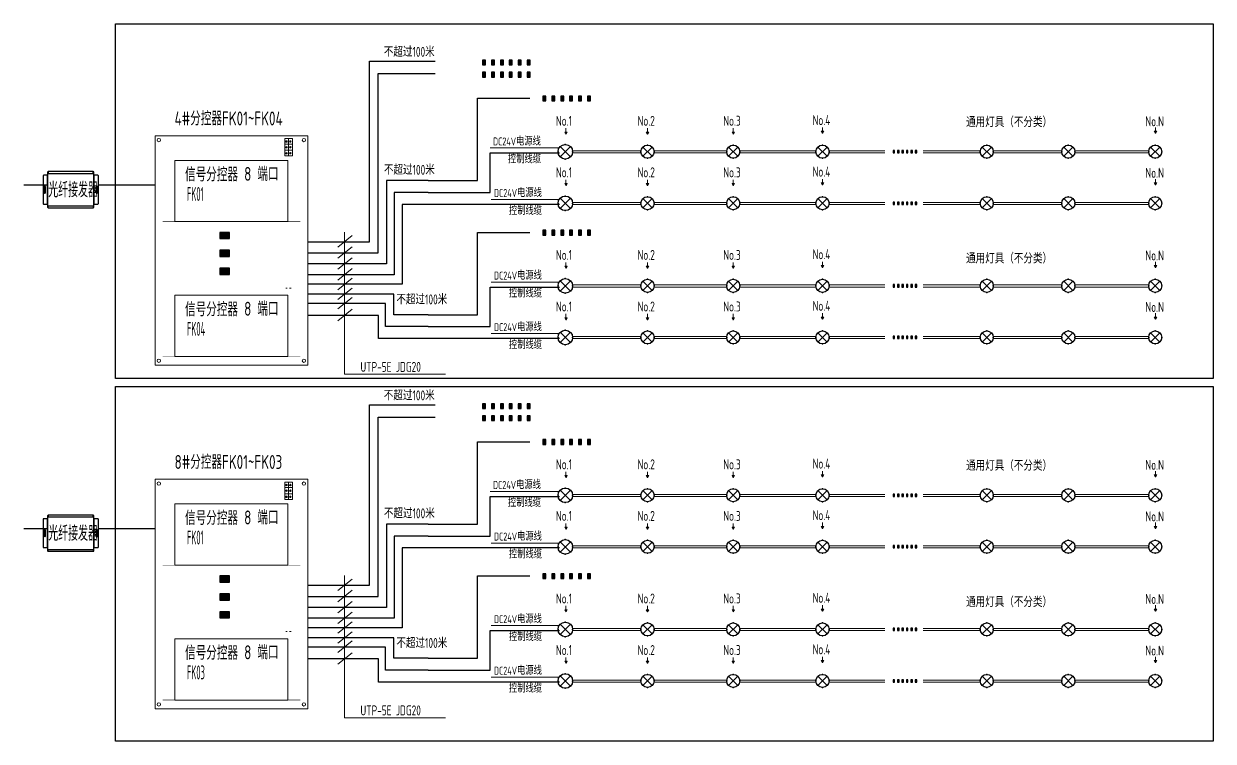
# Model space of a CAD drawing. Header units: millimetres. Extents: x -158656 to -149924, y -51573 to -51018.
# Drawn here: x -156983.4 to -156727.9, y -51572.9 to -51418.8 of the extents above; entities that cross this region are included whole.
import ezdxf
from ezdxf.enums import TextEntityAlignment as Align

# ---------------------------------------------------------------- set-up
doc = ezdxf.new("R2010")
doc.units = ezdxf.units.MM
doc.header["$MEASUREMENT"] = 0
doc.layers.get('0').update_dxf_attribs({"lineweight": 15})
for name, color, linetype in [('220V power cable', 7, 'Continuous'), ('EQUIP-照明', 3, 'Continuous'), ('EQUIP-箱柜', 3, 'Continuous'), ('FG-灯具', 3, 'Continuous'), ('GP-控制线', 4, 'Continuous'), ('kindalt-文字', 7, 'Continuous'), ('控制器', 7, 'Continuous'), ('灯具', 7, 'Continuous')]:
    doc.layers.add(name, color=color, linetype=linetype)
doc.layers.add('Cat 5e', color=2, linetype='Continuous', lineweight=30)
doc.styles.add('_TEL_DIM', font='SIMPLEX', dxfattribs={"width": 0.8, "height": 3.5, "bigfont": 'HZTXT'})
doc.styles.add('XD2008', font='xd-hzs.shx', dxfattribs={"width": 0.7, "bigfont": 'xd-hztxt.shx'})

# ---------------------------------------------------------------- blocks, each defined once
blk = doc.blocks.new('A$C30542E28')
at = {"layer": '220V power cable'}
for points in [[(0, 8.77), (0, 9.37), (0.94, 9.37), (0.94, 8.77)], [(0, 7.01), (0, 7.62), (0.94, 7.62), (0.94, 7.01)], [(0, 5.25), (0, 5.86), (0.94, 5.86), (0.94, 5.25)], [(0, 3.52), (0, 4.12), (0.94, 4.12), (0.94, 3.52)], [(0, 1.76), (0, 2.36), (0.94, 2.36), (0.94, 1.76)], [(0, 0), (0, 0.6), (0.94, 0.6), (0.94, 0)]]:
    blk.add_hatch(color=256, dxfattribs=at).paths.add_polyline_path(points)
for points in [[(0, 8.77), (0.94, 8.77), (0.94, 9.37), (0, 9.37)], [(0, 7.01), (0.94, 7.01), (0.94, 7.62), (0, 7.62)], [(0, 5.25), (0.94, 5.25), (0.94, 5.86), (0, 5.86)], [(0, 3.52), (0.94, 3.52), (0.94, 4.12), (0, 4.12)], [(0, 1.76), (0.94, 1.76), (0.94, 2.36), (0, 2.36)], [(0, 0), (0.94, 0), (0.94, 0.6), (0, 0.6)]]:
    blk.add_lwpolyline(points, close=True, dxfattribs=at)
blk = doc.blocks.new('$equip$00002539')
for p, q in [((-0.354, 0.354), (0.354, -0.354)), ((0.354, 0.354), (-0.354, -0.354))]:
    blk.add_line(p, q)
at = {"const_width": 0.04}
blk.add_lwpolyline([(-0.5, 0, 1), (0.5, 0, 1), (-0.5, 0, 0.911406)], format="xyb", dxfattribs=at)
blk.add_circle((0, 0), 0.5)
for p in [(-0.5, 0), (0, 0.5), (0.5, 0), (0, -0.5)]:
    blk.add_point(p)
at = {"color": 7, "style": '_TEL_DIM', "flags": 1}
blk.add_attdef('A', text='', height=0.00002, dxfattribs=at).set_placement((0, 0), align=Align.MIDDLE_CENTER)
blk = doc.blocks.new('4')
at = {"layer": '灯具', "color": 4}
for p, q in [((794526.1, 299559), (794526.1, 299533.5)), ((794713.3, 299563.5), (794530.6, 299563.5)), ((794602, 299547.5), (794641.9, 299547.5)), ((794642.4, 299556), (794602.2, 299556)), ((794717.8, 299533.5), (794717.8, 299559)), ((794502.2, 299529), (794502.2, 299229.5)), ((794737.3, 299533.5), (794506.6, 299533.5)), ((794514.1, 299529), (794514.1, 299533.5)), ((794526.1, 299533.5), (794717.8, 299533.5)), ((794585, 299533.5), (794560.5, 299533.5)), ((794689, 299533.5), (794660.8, 299533.5)), ((794685.3, 299533.5), (794664.7, 299533.5)), ((794729.8, 299529), (794729.8, 299533.5)), ((794741.8, 299229.5), (794741.8, 299529)), ((794514.1, 299229.5), (794514.1, 299225)), ((794729.8, 299229.5), (794729.8, 299225)), ((794506.6, 299225), (794737.3, 299225)), ((794717.8, 299225), (794526.1, 299225)), ((794526.1, 299225), (794526.1, 299199.5)), ((794530.6, 299195), (794713.3, 299195)), ((794717.8, 299199.5), (794717.8, 299225))]:
    blk.add_line(p, q, dxfattribs=at)
for points in [[(794502.2, 299229.5), (794514.1, 299229.5), (794514.1, 299529), (794502.2, 299529)], [(794741.8, 299229.5), (794729.8, 299229.5), (794729.8, 299529), (794741.8, 299529)], [(794602, 299202.5), (794642, 299202.5)], [(794641.8, 299211), (794602.2, 299211)], [(794645.9, 299206.7), (794645.9, 299206.8)]]:
    blk.add_lwpolyline(points, dxfattribs=at)
for centre, radius, start, end in [((794530.6, 299559), 4.49, 90, 180), ((794602.3, 299551.7), 4.23, 89.04914, 265.77334), ((794641.7, 299551.8), 4.26, 272.99693, 80.28141), ((794713.3, 299559), 4.49, 0, 90), ((794506.6, 299529), 4.49, 90, 180), ((794737.3, 299529), 4.49, 0, 90), ((794506.6, 299229.5), 4.49, 180, 270), ((794737.3, 299229.5), 4.49, 270, 0), ((794530.6, 299199.5), 4.49, 180, 270), ((794602.3, 299206.8), 4.23, 89.04914, 265.77334), ((794641.7, 299206.8), 4.23, 274.13715, 91.04036), ((794713.3, 299199.5), 4.49, 270, 0)]:
    blk.add_arc(centre, radius, start, end, dxfattribs=at)
at = {"layer": '控制器', "color": 7, "style": 'XD2008', "width": 0.6}
blk.add_text('光纤接发器', height=100, rotation=90, dxfattribs=at).set_placement((794672.4, 299230))

msp = doc.modelspace()

# ---------------------------------------------------------------- hatches: boundary and pattern name
for points in [[(-156866.65, -51442.07), (-156866.93, -51442.56), (-156867.22, -51442.07)], [(-156849.11, -51442.07), (-156849.39, -51442.56), (-156849.68, -51442.07)], [(-156830.7, -51442.07), (-156830.98, -51442.56), (-156831.26, -51442.07)], [(-156811.51, -51441.92), (-156811.79, -51442.41), (-156812.08, -51441.92)], [(-156740, -51441.92), (-156740.28, -51442.41), (-156740.56, -51441.92)], [(-156866.65, -51453.14), (-156866.93, -51453.63), (-156867.22, -51453.14)], [(-156849.11, -51453.14), (-156849.39, -51453.63), (-156849.68, -51453.14)], [(-156830.7, -51453.14), (-156830.98, -51453.63), (-156831.26, -51453.14)], [(-156811.51, -51452.99), (-156811.79, -51453.48), (-156812.08, -51452.99)], [(-156740, -51452.99), (-156740.28, -51453.48), (-156740.56, -51452.99)], [(-156866.65, -51470.87), (-156866.93, -51471.36), (-156867.22, -51470.87)], [(-156849.11, -51470.87), (-156849.39, -51471.36), (-156849.68, -51470.87)], [(-156830.7, -51470.87), (-156830.98, -51471.36), (-156831.26, -51470.87)], [(-156811.51, -51470.72), (-156811.79, -51471.21), (-156812.08, -51470.72)], [(-156740, -51470.72), (-156740.28, -51471.21), (-156740.56, -51470.72)], [(-156866.65, -51481.94), (-156866.93, -51482.43), (-156867.22, -51481.94)], [(-156849.11, -51481.94), (-156849.39, -51482.43), (-156849.68, -51481.94)], [(-156830.7, -51481.94), (-156830.98, -51482.43), (-156831.26, -51481.94)], [(-156811.51, -51481.79), (-156811.79, -51482.28), (-156812.08, -51481.79)], [(-156740, -51481.79), (-156740.28, -51482.28), (-156740.56, -51481.79)], [(-156866.65, -51515.83), (-156866.93, -51516.32), (-156867.22, -51515.83)], [(-156849.11, -51515.83), (-156849.39, -51516.32), (-156849.68, -51515.83)], [(-156830.7, -51515.83), (-156830.98, -51516.32), (-156831.26, -51515.83)], [(-156811.51, -51515.68), (-156811.79, -51516.17), (-156812.08, -51515.68)], [(-156740, -51515.68), (-156740.28, -51516.17), (-156740.56, -51515.68)], [(-156866.65, -51526.9), (-156866.93, -51527.39), (-156867.22, -51526.9)], [(-156849.11, -51526.9), (-156849.39, -51527.39), (-156849.68, -51526.9)], [(-156830.7, -51526.9), (-156830.98, -51527.39), (-156831.26, -51526.9)], [(-156811.51, -51526.75), (-156811.79, -51527.24), (-156812.08, -51526.75)], [(-156740, -51526.75), (-156740.28, -51527.24), (-156740.56, -51526.75)], [(-156866.65, -51544.63), (-156866.93, -51545.12), (-156867.22, -51544.64)], [(-156849.11, -51544.63), (-156849.39, -51545.12), (-156849.68, -51544.64)], [(-156830.7, -51544.63), (-156830.98, -51545.12), (-156831.26, -51544.64)], [(-156811.51, -51544.48), (-156811.79, -51544.97), (-156812.08, -51544.49)], [(-156740, -51544.48), (-156740.28, -51544.97), (-156740.56, -51544.49)], [(-156811.51, -51555.55), (-156811.79, -51556.04), (-156812.08, -51555.55)], [(-156740, -51555.55), (-156740.28, -51556.04), (-156740.56, -51555.55)], [(-156866.65, -51555.7), (-156866.93, -51556.19), (-156867.22, -51555.7)], [(-156849.11, -51555.7), (-156849.39, -51556.19), (-156849.68, -51555.7)], [(-156830.7, -51555.7), (-156830.98, -51556.19), (-156831.26, -51555.7)]]:
    msp.add_hatch(color=256).paths.add_polyline_path(points)
at = {"layer": '220V power cable'}
for points in [[(-156796.67, -51446.03), (-156796.34, -51446.03), (-156796.34, -51446.55), (-156796.67, -51446.55)], [(-156795.71, -51446.03), (-156795.38, -51446.03), (-156795.38, -51446.55), (-156795.71, -51446.55)], [(-156794.75, -51446.03), (-156794.42, -51446.03), (-156794.42, -51446.55), (-156794.75, -51446.55)], [(-156793.8, -51446.03), (-156793.47, -51446.03), (-156793.47, -51446.55), (-156793.8, -51446.55)], [(-156792.84, -51446.03), (-156792.51, -51446.03), (-156792.51, -51446.55), (-156792.84, -51446.55)], [(-156791.88, -51446.03), (-156791.55, -51446.03), (-156791.55, -51446.55), (-156791.88, -51446.55)], [(-156796.67, -51457.1), (-156796.34, -51457.1), (-156796.34, -51457.61), (-156796.67, -51457.61)], [(-156795.71, -51457.1), (-156795.38, -51457.1), (-156795.38, -51457.61), (-156795.71, -51457.61)], [(-156794.75, -51457.1), (-156794.42, -51457.1), (-156794.42, -51457.61), (-156794.75, -51457.61)], [(-156793.8, -51457.1), (-156793.47, -51457.1), (-156793.47, -51457.61), (-156793.8, -51457.61)], [(-156792.84, -51457.1), (-156792.51, -51457.1), (-156792.51, -51457.61), (-156792.84, -51457.61)], [(-156791.88, -51457.1), (-156791.55, -51457.1), (-156791.55, -51457.61), (-156791.88, -51457.61)], [(-156939.22, -51463.62), (-156939.22, -51464.94), (-156941.28, -51464.94), (-156941.28, -51463.62)], [(-156939.22, -51467.47), (-156939.22, -51468.79), (-156941.28, -51468.79), (-156941.28, -51467.47)], [(-156939.22, -51471.32), (-156939.22, -51472.64), (-156941.28, -51472.64), (-156941.28, -51471.32)], [(-156796.67, -51474.83), (-156796.34, -51474.83), (-156796.34, -51475.35), (-156796.67, -51475.35)], [(-156795.71, -51474.83), (-156795.38, -51474.83), (-156795.38, -51475.35), (-156795.71, -51475.35)], [(-156794.75, -51474.83), (-156794.42, -51474.83), (-156794.42, -51475.35), (-156794.75, -51475.35)], [(-156793.8, -51474.83), (-156793.47, -51474.83), (-156793.47, -51475.35), (-156793.8, -51475.35)], [(-156792.84, -51474.83), (-156792.51, -51474.83), (-156792.51, -51475.35), (-156792.84, -51475.35)], [(-156791.88, -51474.83), (-156791.55, -51474.83), (-156791.55, -51475.35), (-156791.88, -51475.35)], [(-156796.67, -51485.9), (-156796.34, -51485.9), (-156796.34, -51486.42), (-156796.67, -51486.42)], [(-156795.71, -51485.9), (-156795.38, -51485.9), (-156795.38, -51486.42), (-156795.71, -51486.42)], [(-156794.75, -51485.9), (-156794.42, -51485.9), (-156794.42, -51486.42), (-156794.75, -51486.42)], [(-156793.8, -51485.9), (-156793.47, -51485.9), (-156793.47, -51486.42), (-156793.8, -51486.42)], [(-156792.84, -51485.9), (-156792.51, -51485.9), (-156792.51, -51486.42), (-156792.84, -51486.42)], [(-156791.88, -51485.9), (-156791.55, -51485.9), (-156791.55, -51486.42), (-156791.88, -51486.42)], [(-156796.67, -51519.8), (-156796.34, -51519.8), (-156796.34, -51520.31), (-156796.67, -51520.31)], [(-156795.71, -51519.8), (-156795.38, -51519.8), (-156795.38, -51520.31), (-156795.71, -51520.31)], [(-156794.75, -51519.8), (-156794.42, -51519.8), (-156794.42, -51520.31), (-156794.75, -51520.31)], [(-156793.8, -51519.8), (-156793.47, -51519.8), (-156793.47, -51520.31), (-156793.8, -51520.31)], [(-156792.84, -51519.8), (-156792.51, -51519.8), (-156792.51, -51520.31), (-156792.84, -51520.31)], [(-156791.88, -51519.8), (-156791.55, -51519.8), (-156791.55, -51520.31), (-156791.88, -51520.31)], [(-156796.67, -51530.86), (-156796.34, -51530.86), (-156796.34, -51531.38), (-156796.67, -51531.38)], [(-156795.71, -51530.86), (-156795.38, -51530.86), (-156795.38, -51531.38), (-156795.71, -51531.38)], [(-156794.75, -51530.86), (-156794.42, -51530.86), (-156794.42, -51531.38), (-156794.75, -51531.38)], [(-156793.8, -51530.86), (-156793.47, -51530.86), (-156793.47, -51531.38), (-156793.8, -51531.38)], [(-156792.84, -51530.86), (-156792.51, -51530.86), (-156792.51, -51531.38), (-156792.84, -51531.38)], [(-156791.88, -51530.86), (-156791.55, -51530.86), (-156791.55, -51531.38), (-156791.88, -51531.38)], [(-156939.22, -51537.38), (-156939.22, -51538.7), (-156941.28, -51538.7), (-156941.28, -51537.38)], [(-156939.22, -51541.23), (-156939.22, -51542.55), (-156941.28, -51542.55), (-156941.28, -51541.23)], [(-156939.22, -51545.08), (-156939.22, -51546.4), (-156941.28, -51546.4), (-156941.28, -51545.08)], [(-156796.67, -51548.6), (-156796.34, -51548.6), (-156796.34, -51549.11), (-156796.67, -51549.11)], [(-156795.71, -51548.6), (-156795.38, -51548.6), (-156795.38, -51549.11), (-156795.71, -51549.11)], [(-156794.75, -51548.6), (-156794.42, -51548.6), (-156794.42, -51549.11), (-156794.75, -51549.11)], [(-156793.8, -51548.6), (-156793.47, -51548.6), (-156793.47, -51549.11), (-156793.8, -51549.11)], [(-156792.84, -51548.6), (-156792.51, -51548.6), (-156792.51, -51549.11), (-156792.84, -51549.11)], [(-156791.88, -51548.6), (-156791.55, -51548.6), (-156791.55, -51549.11), (-156791.88, -51549.11)], [(-156796.67, -51559.67), (-156796.34, -51559.67), (-156796.34, -51560.18), (-156796.67, -51560.18)], [(-156795.71, -51559.67), (-156795.38, -51559.67), (-156795.38, -51560.18), (-156795.71, -51560.18)], [(-156794.75, -51559.67), (-156794.42, -51559.67), (-156794.42, -51560.18), (-156794.75, -51560.18)], [(-156793.8, -51559.67), (-156793.47, -51559.67), (-156793.47, -51560.18), (-156793.8, -51560.18)], [(-156792.84, -51559.67), (-156792.51, -51559.67), (-156792.51, -51560.18), (-156792.84, -51560.18)], [(-156791.88, -51559.67), (-156791.55, -51559.67), (-156791.55, -51560.18), (-156791.88, -51560.18)]]:
    msp.add_hatch(color=256, dxfattribs=at).paths.add_polyline_path(points)

# ---------------------------------------------------------------- linework, layer by layer
for p, q in [((-156867.22, -51442.07), (-156866.65, -51442.07)), ((-156867.22, -51442.07), (-156866.93, -51442.56)), ((-156866.95, -51442.07), (-156866.95, -51441.26)), ((-156866.93, -51442.56), (-156866.65, -51442.07)), ((-156849.68, -51442.07), (-156849.11, -51442.07)), ((-156849.68, -51442.07), (-156849.39, -51442.56)), ((-156849.41, -51442.07), (-156849.41, -51441.26)), ((-156849.39, -51442.56), (-156849.11, -51442.07)), ((-156831.26, -51442.07), (-156830.7, -51442.07)), ((-156831.26, -51442.07), (-156830.98, -51442.56)), ((-156830.99, -51442.07), (-156830.99, -51441.26)), ((-156830.98, -51442.56), (-156830.7, -51442.07)), ((-156812.08, -51441.92), (-156811.51, -51441.92)), ((-156812.08, -51441.92), (-156811.79, -51442.41)), ((-156811.81, -51441.92), (-156811.81, -51441.11)), ((-156811.79, -51442.41), (-156811.51, -51441.92)), ((-156740.56, -51441.92), (-156740, -51441.92)), ((-156740.56, -51441.92), (-156740.28, -51442.41)), ((-156740.29, -51441.92), (-156740.29, -51441.11)), ((-156740.28, -51442.41), (-156740, -51441.92)), ((-156867.22, -51453.14), (-156866.65, -51453.14)), ((-156867.22, -51453.14), (-156866.93, -51453.63)), ((-156866.95, -51453.14), (-156866.95, -51452.33)), ((-156866.93, -51453.63), (-156866.65, -51453.14)), ((-156849.68, -51453.14), (-156849.11, -51453.14)), ((-156849.68, -51453.14), (-156849.39, -51453.63)), ((-156849.41, -51453.14), (-156849.41, -51452.33)), ((-156849.39, -51453.63), (-156849.11, -51453.14)), ((-156831.26, -51453.14), (-156830.7, -51453.14)), ((-156831.26, -51453.14), (-156830.98, -51453.63)), ((-156830.99, -51453.14), (-156830.99, -51452.33)), ((-156830.98, -51453.63), (-156830.7, -51453.14)), ((-156812.08, -51452.99), (-156811.51, -51452.99)), ((-156812.08, -51452.99), (-156811.79, -51453.48)), ((-156811.81, -51452.99), (-156811.81, -51452.18)), ((-156811.79, -51453.48), (-156811.51, -51452.99)), ((-156740.56, -51452.99), (-156740, -51452.99)), ((-156740.56, -51452.99), (-156740.28, -51453.48)), ((-156740.29, -51452.99), (-156740.29, -51452.18)), ((-156740.28, -51453.48), (-156740, -51452.99)), ((-156867.22, -51470.87), (-156866.65, -51470.87)), ((-156867.22, -51470.87), (-156866.93, -51471.36)), ((-156866.95, -51470.87), (-156866.95, -51470.06)), ((-156866.93, -51471.36), (-156866.65, -51470.87)), ((-156849.68, -51470.87), (-156849.11, -51470.87)), ((-156849.68, -51470.87), (-156849.39, -51471.36)), ((-156849.41, -51470.87), (-156849.41, -51470.06)), ((-156849.39, -51471.36), (-156849.11, -51470.87)), ((-156831.26, -51470.87), (-156830.7, -51470.87)), ((-156831.26, -51470.87), (-156830.98, -51471.36)), ((-156830.99, -51470.87), (-156830.99, -51470.06)), ((-156830.98, -51471.36), (-156830.7, -51470.87)), ((-156812.08, -51470.72), (-156811.51, -51470.72)), ((-156812.08, -51470.72), (-156811.79, -51471.21)), ((-156811.81, -51470.72), (-156811.81, -51469.91)), ((-156811.79, -51471.21), (-156811.51, -51470.72)), ((-156740.56, -51470.72), (-156740, -51470.72)), ((-156740.56, -51470.72), (-156740.28, -51471.21)), ((-156740.29, -51470.72), (-156740.29, -51469.91)), ((-156740.28, -51471.21), (-156740, -51470.72)), ((-156866.95, -51481.94), (-156866.95, -51481.13)), ((-156849.41, -51481.94), (-156849.41, -51481.13)), ((-156830.99, -51481.94), (-156830.99, -51481.13)), ((-156811.81, -51481.79), (-156811.81, -51480.98)), ((-156740.29, -51481.79), (-156740.29, -51480.98)), ((-156867.22, -51481.94), (-156866.65, -51481.94)), ((-156867.22, -51481.94), (-156866.93, -51482.43)), ((-156866.93, -51482.43), (-156866.65, -51481.94)), ((-156849.68, -51481.94), (-156849.11, -51481.94)), ((-156849.68, -51481.94), (-156849.39, -51482.43)), ((-156849.39, -51482.43), (-156849.11, -51481.94)), ((-156831.26, -51481.94), (-156830.7, -51481.94)), ((-156831.26, -51481.94), (-156830.98, -51482.43)), ((-156830.98, -51482.43), (-156830.7, -51481.94)), ((-156812.08, -51481.79), (-156811.51, -51481.79)), ((-156812.08, -51481.79), (-156811.79, -51482.28)), ((-156811.79, -51482.28), (-156811.51, -51481.79)), ((-156740.56, -51481.79), (-156740, -51481.79)), ((-156740.56, -51481.79), (-156740.28, -51482.28)), ((-156740.28, -51482.28), (-156740, -51481.79)), ((-156867.22, -51515.83), (-156866.65, -51515.83)), ((-156867.22, -51515.83), (-156866.93, -51516.32)), ((-156866.95, -51515.83), (-156866.95, -51515.02)), ((-156866.93, -51516.32), (-156866.65, -51515.83)), ((-156849.68, -51515.83), (-156849.11, -51515.83)), ((-156849.68, -51515.83), (-156849.39, -51516.32)), ((-156849.41, -51515.83), (-156849.41, -51515.02)), ((-156849.39, -51516.32), (-156849.11, -51515.83)), ((-156831.26, -51515.83), (-156830.7, -51515.83)), ((-156831.26, -51515.83), (-156830.98, -51516.32)), ((-156830.99, -51515.83), (-156830.99, -51515.02)), ((-156830.98, -51516.32), (-156830.7, -51515.83)), ((-156812.08, -51515.68), (-156811.51, -51515.68)), ((-156812.08, -51515.68), (-156811.79, -51516.17)), ((-156811.81, -51515.68), (-156811.81, -51514.87)), ((-156811.79, -51516.17), (-156811.51, -51515.68)), ((-156740.56, -51515.68), (-156740, -51515.68)), ((-156740.56, -51515.68), (-156740.28, -51516.17)), ((-156740.29, -51515.68), (-156740.29, -51514.87)), ((-156740.28, -51516.17), (-156740, -51515.68)), ((-156867.22, -51526.9), (-156866.65, -51526.9)), ((-156867.22, -51526.9), (-156866.93, -51527.39)), ((-156866.95, -51526.9), (-156866.95, -51526.09)), ((-156866.93, -51527.39), (-156866.65, -51526.9)), ((-156849.68, -51526.9), (-156849.11, -51526.9)), ((-156849.68, -51526.9), (-156849.39, -51527.39)), ((-156849.41, -51526.9), (-156849.41, -51526.09)), ((-156849.39, -51527.39), (-156849.11, -51526.9)), ((-156831.26, -51526.9), (-156830.7, -51526.9)), ((-156831.26, -51526.9), (-156830.98, -51527.39)), ((-156830.99, -51526.9), (-156830.99, -51526.09)), ((-156830.98, -51527.39), (-156830.7, -51526.9)), ((-156812.08, -51526.75), (-156811.51, -51526.75)), ((-156812.08, -51526.75), (-156811.79, -51527.24)), ((-156811.81, -51526.75), (-156811.81, -51525.94)), ((-156811.79, -51527.24), (-156811.51, -51526.75)), ((-156740.56, -51526.75), (-156740, -51526.75)), ((-156740.56, -51526.75), (-156740.28, -51527.24)), ((-156740.29, -51526.75), (-156740.29, -51525.94)), ((-156740.28, -51527.24), (-156740, -51526.75)), ((-156867.22, -51544.64), (-156866.65, -51544.63)), ((-156867.22, -51544.64), (-156866.93, -51545.12)), ((-156866.95, -51544.64), (-156866.95, -51543.82)), ((-156866.93, -51545.12), (-156866.65, -51544.63)), ((-156849.68, -51544.64), (-156849.11, -51544.63)), ((-156849.68, -51544.64), (-156849.39, -51545.12)), ((-156849.41, -51544.64), (-156849.41, -51543.82)), ((-156849.39, -51545.12), (-156849.11, -51544.63)), ((-156831.26, -51544.64), (-156830.7, -51544.63)), ((-156831.26, -51544.64), (-156830.98, -51545.12)), ((-156830.99, -51544.64), (-156830.99, -51543.82)), ((-156830.98, -51545.12), (-156830.7, -51544.63)), ((-156812.08, -51544.49), (-156811.51, -51544.48)), ((-156812.08, -51544.49), (-156811.79, -51544.97)), ((-156811.81, -51544.49), (-156811.81, -51543.67)), ((-156811.79, -51544.97), (-156811.51, -51544.48)), ((-156740.56, -51544.49), (-156740, -51544.48)), ((-156740.56, -51544.49), (-156740.28, -51544.97)), ((-156740.29, -51544.49), (-156740.29, -51543.67)), ((-156740.28, -51544.97), (-156740, -51544.48)), ((-156866.95, -51555.7), (-156866.95, -51554.89)), ((-156849.41, -51555.7), (-156849.41, -51554.89)), ((-156830.99, -51555.7), (-156830.99, -51554.89)), ((-156812.08, -51555.55), (-156811.51, -51555.55)), ((-156812.08, -51555.55), (-156811.79, -51556.04)), ((-156811.81, -51555.55), (-156811.81, -51554.74)), ((-156811.79, -51556.04), (-156811.51, -51555.55)), ((-156740.56, -51555.55), (-156740, -51555.55)), ((-156740.56, -51555.55), (-156740.28, -51556.04)), ((-156740.29, -51555.55), (-156740.29, -51554.74)), ((-156740.28, -51556.04), (-156740, -51555.55)), ((-156867.22, -51555.7), (-156866.65, -51555.7)), ((-156867.22, -51555.7), (-156866.93, -51556.19)), ((-156866.93, -51556.19), (-156866.65, -51555.7)), ((-156849.68, -51555.7), (-156849.11, -51555.7)), ((-156849.68, -51555.7), (-156849.39, -51556.19)), ((-156849.39, -51556.19), (-156849.11, -51555.7)), ((-156831.26, -51555.7), (-156830.7, -51555.7)), ((-156831.26, -51555.7), (-156830.98, -51556.19)), ((-156830.98, -51556.19), (-156830.7, -51555.7))]:
    msp.add_line(p, q)
at = {"color": 7}
for p, q in [((-156926.82, -51444.11), (-156927.15, -51444.11)), ((-156926.82, -51445.33), (-156927.15, -51445.33)), ((-156926.99, -51444.27), (-156926.99, -51443.94)), ((-156926.99, -51445.49), (-156926.99, -51445.16)), ((-156925.99, -51444.11), (-156926.32, -51444.11)), ((-156925.99, -51445.33), (-156926.32, -51445.33)), ((-156926.16, -51444.27), (-156926.16, -51443.94)), ((-156926.16, -51445.49), (-156926.16, -51445.16)), ((-156926.82, -51446.62), (-156927.15, -51446.62)), ((-156926.99, -51446.79), (-156926.99, -51446.46)), ((-156925.99, -51446.62), (-156926.32, -51446.62)), ((-156926.16, -51446.79), (-156926.16, -51446.46)), ((-156926.82, -51475.58), (-156927.15, -51475.58)), ((-156925.99, -51475.58), (-156926.32, -51475.58)), ((-156926.82, -51517.87), (-156927.15, -51517.87)), ((-156926.82, -51519.09), (-156927.15, -51519.09)), ((-156926.99, -51518.03), (-156926.99, -51517.71)), ((-156926.99, -51519.25), (-156926.99, -51518.93)), ((-156925.99, -51517.87), (-156926.32, -51517.87)), ((-156925.99, -51519.09), (-156926.32, -51519.09)), ((-156926.16, -51518.03), (-156926.16, -51517.71)), ((-156926.16, -51519.25), (-156926.16, -51518.93)), ((-156926.82, -51520.39), (-156927.15, -51520.39)), ((-156926.99, -51520.55), (-156926.99, -51520.22)), ((-156925.99, -51520.39), (-156926.32, -51520.39)), ((-156926.16, -51520.55), (-156926.16, -51520.22)), ((-156926.82, -51549.34), (-156927.15, -51549.34)), ((-156925.99, -51549.34), (-156926.32, -51549.34))]:
    msp.add_line(p, q, dxfattribs=at)
for points in [[(-156955.23, -51492.12), (-156955.23, -51442.86), (-156922.44, -51442.86), (-156922.44, -51492.12)], [(-156955.23, -51565.88), (-156955.23, -51516.62), (-156922.44, -51516.62), (-156922.44, -51565.88)]]:
    msp.add_lwpolyline(points, close=True)
for points in [[(-156925.71, -51447.17), (-156927.37, -51447.17), (-156927.37, -51443.47), (-156925.71, -51443.47)], [(-156925.71, -51520.94), (-156927.37, -51520.94), (-156927.37, -51517.23), (-156925.71, -51517.23)]]:
    msp.add_lwpolyline(points, close=True, dxfattribs=at)
for points in [[(-156925.71, -51444.66), (-156927.37, -51444.66)], [(-156926.54, -51447.17), (-156926.54, -51443.47)], [(-156926.68, -51461.3), (-156951, -51461.3), (-156951, -51448.17), (-156926.68, -51448.17), (-156926.68, -51461.3)], [(-156925.71, -51445.99), (-156927.37, -51445.99)], [(-156926.68, -51490.26), (-156951, -51490.26), (-156951, -51477.13), (-156926.68, -51477.13), (-156926.68, -51490.26)], [(-156926.54, -51520.94), (-156926.54, -51517.23)], [(-156925.71, -51518.42), (-156927.37, -51518.42)], [(-156925.71, -51519.75), (-156927.37, -51519.75)], [(-156926.68, -51535.07), (-156951, -51535.07), (-156951, -51521.93), (-156926.68, -51521.93), (-156926.68, -51535.07)], [(-156926.68, -51564.02), (-156951, -51564.02), (-156951, -51550.89), (-156926.68, -51550.89), (-156926.68, -51564.02)]]:
    msp.add_lwpolyline(points, dxfattribs=at)
at = {"color": 1}
for points in [[(-156868.31, -51445.48), (-156883.23, -51445.48)], [(-156868.31, -51456.54), (-156883.02, -51456.54)], [(-156868.31, -51474.28), (-156883.02, -51474.28)], [(-156868.31, -51485.35), (-156883.02, -51485.35)], [(-156868.31, -51519.24), (-156883.23, -51519.24)], [(-156868.31, -51530.31), (-156883.02, -51530.31)], [(-156868.31, -51548.04), (-156883.02, -51548.04)], [(-156868.31, -51559.11), (-156883.02, -51559.11)]]:
    msp.add_lwpolyline(points, dxfattribs=at)
at = {"color": 3}
for points in [[(-156865.57, -51446.1), (-156850.77, -51446.1)], [(-156848.03, -51446.1), (-156832.35, -51446.1)], [(-156829.61, -51446.1), (-156813.17, -51446.1)], [(-156810.43, -51446.1), (-156798.4, -51446.1)], [(-156790.16, -51446.1), (-156777.87, -51446.1)], [(-156775.13, -51446.1), (-156760.35, -51446.1)], [(-156757.61, -51446.1), (-156741.66, -51446.1)], [(-156865.57, -51457.17), (-156850.77, -51457.17)], [(-156848.03, -51457.17), (-156832.35, -51457.17)], [(-156829.61, -51457.17), (-156813.17, -51457.17)], [(-156810.43, -51457.17), (-156798.4, -51457.17)], [(-156790.16, -51457.17), (-156777.87, -51457.17)], [(-156775.13, -51457.17), (-156760.35, -51457.17)], [(-156757.61, -51457.17), (-156741.66, -51457.17)], [(-156865.57, -51474.9), (-156850.77, -51474.9)], [(-156848.03, -51474.9), (-156832.35, -51474.9)], [(-156829.61, -51474.9), (-156813.17, -51474.9)], [(-156810.43, -51474.9), (-156798.4, -51474.9)], [(-156790.16, -51474.9), (-156777.87, -51474.9)], [(-156775.13, -51474.9), (-156760.35, -51474.9)], [(-156757.61, -51474.9), (-156741.66, -51474.9)], [(-156865.57, -51485.97), (-156850.77, -51485.97)], [(-156848.03, -51485.97), (-156832.35, -51485.97)], [(-156829.61, -51485.97), (-156813.17, -51485.97)], [(-156810.43, -51485.97), (-156798.4, -51485.97)], [(-156790.16, -51485.97), (-156777.87, -51485.97)], [(-156775.13, -51485.97), (-156760.35, -51485.97)], [(-156757.61, -51485.97), (-156741.66, -51485.97)], [(-156865.57, -51519.87), (-156850.77, -51519.87)], [(-156848.03, -51519.87), (-156832.35, -51519.87)], [(-156829.61, -51519.87), (-156813.17, -51519.87)], [(-156810.43, -51519.87), (-156798.4, -51519.87)], [(-156790.16, -51519.87), (-156777.87, -51519.87)], [(-156775.13, -51519.87), (-156760.35, -51519.87)], [(-156757.61, -51519.87), (-156741.66, -51519.87)], [(-156865.57, -51530.93), (-156850.77, -51530.93)], [(-156848.03, -51530.93), (-156832.35, -51530.93)], [(-156829.61, -51530.93), (-156813.17, -51530.93)], [(-156810.43, -51530.93), (-156798.4, -51530.93)], [(-156790.16, -51530.93), (-156777.87, -51530.93)], [(-156775.13, -51530.93), (-156760.35, -51530.93)], [(-156757.61, -51530.93), (-156741.66, -51530.93)], [(-156865.57, -51548.67), (-156850.77, -51548.67)], [(-156848.03, -51548.67), (-156832.35, -51548.67)], [(-156829.61, -51548.67), (-156813.17, -51548.67)], [(-156810.43, -51548.67), (-156798.4, -51548.67)], [(-156790.16, -51548.67), (-156777.87, -51548.67)], [(-156775.13, -51548.67), (-156760.35, -51548.67)], [(-156757.61, -51548.67), (-156741.66, -51548.67)], [(-156865.57, -51559.74), (-156850.77, -51559.74)], [(-156848.03, -51559.74), (-156832.35, -51559.74)], [(-156829.61, -51559.74), (-156813.17, -51559.74)], [(-156810.43, -51559.74), (-156798.4, -51559.74)], [(-156790.16, -51559.74), (-156777.87, -51559.74)], [(-156775.13, -51559.74), (-156760.35, -51559.74)], [(-156757.61, -51559.74), (-156741.66, -51559.74)]]:
    msp.add_lwpolyline(points, dxfattribs=at)
at = {"color": 5}
for points in [[(-156865.57, -51446.55), (-156850.77, -51446.55)], [(-156848.03, -51446.55), (-156832.35, -51446.55)], [(-156829.61, -51446.55), (-156813.17, -51446.55)], [(-156810.43, -51446.55), (-156798.4, -51446.55)], [(-156790.16, -51446.55), (-156777.87, -51446.55)], [(-156775.13, -51446.55), (-156760.35, -51446.55)], [(-156757.61, -51446.55), (-156741.66, -51446.55)], [(-156865.57, -51457.61), (-156850.77, -51457.61)], [(-156848.03, -51457.61), (-156832.35, -51457.61)], [(-156829.61, -51457.61), (-156813.17, -51457.61)], [(-156810.43, -51457.61), (-156798.4, -51457.61)], [(-156790.16, -51457.61), (-156777.87, -51457.61)], [(-156775.13, -51457.61), (-156760.35, -51457.61)], [(-156757.61, -51457.61), (-156741.66, -51457.61)], [(-156865.57, -51475.35), (-156850.77, -51475.35)], [(-156848.03, -51475.35), (-156832.35, -51475.35)], [(-156829.61, -51475.35), (-156813.17, -51475.35)], [(-156810.43, -51475.35), (-156798.4, -51475.35)], [(-156790.16, -51475.35), (-156777.87, -51475.35)], [(-156775.13, -51475.35), (-156760.35, -51475.35)], [(-156757.61, -51475.35), (-156741.66, -51475.35)], [(-156865.57, -51486.42), (-156850.77, -51486.42)], [(-156848.03, -51486.42), (-156832.35, -51486.42)], [(-156829.61, -51486.42), (-156813.17, -51486.42)], [(-156810.43, -51486.42), (-156798.4, -51486.42)], [(-156790.16, -51486.42), (-156777.87, -51486.42)], [(-156775.13, -51486.42), (-156760.35, -51486.42)], [(-156757.61, -51486.42), (-156741.66, -51486.42)], [(-156865.57, -51520.31), (-156850.77, -51520.31)], [(-156848.03, -51520.31), (-156832.35, -51520.31)], [(-156829.61, -51520.31), (-156813.17, -51520.31)], [(-156810.43, -51520.31), (-156798.4, -51520.31)], [(-156790.16, -51520.31), (-156777.87, -51520.31)], [(-156775.13, -51520.31), (-156760.35, -51520.31)], [(-156757.61, -51520.31), (-156741.66, -51520.31)], [(-156865.57, -51531.38), (-156850.77, -51531.38)], [(-156848.03, -51531.38), (-156832.35, -51531.38)], [(-156829.61, -51531.38), (-156813.17, -51531.38)], [(-156810.43, -51531.38), (-156798.4, -51531.38)], [(-156790.16, -51531.38), (-156777.87, -51531.38)], [(-156775.13, -51531.38), (-156760.35, -51531.38)], [(-156757.61, -51531.38), (-156741.66, -51531.38)], [(-156865.57, -51549.11), (-156850.77, -51549.11)], [(-156848.03, -51549.11), (-156832.35, -51549.11)], [(-156829.61, -51549.11), (-156813.17, -51549.11)], [(-156810.43, -51549.11), (-156798.4, -51549.11)], [(-156790.16, -51549.11), (-156777.87, -51549.11)], [(-156775.13, -51549.11), (-156760.35, -51549.11)], [(-156757.61, -51549.11), (-156741.66, -51549.11)], [(-156865.57, -51560.18), (-156850.77, -51560.18)], [(-156848.03, -51560.18), (-156832.35, -51560.18)], [(-156829.61, -51560.18), (-156813.17, -51560.18)], [(-156810.43, -51560.18), (-156798.4, -51560.18)], [(-156790.16, -51560.18), (-156777.87, -51560.18)], [(-156775.13, -51560.18), (-156760.35, -51560.18)], [(-156757.61, -51560.18), (-156741.66, -51560.18)]]:
    msp.add_lwpolyline(points, dxfattribs=at)
at = {"color": 7, "const_width": 0.105}
for points in [[(-156951, -51458.68), (-156951, -51461.3), (-156953.62, -51461.3)], [(-156926.68, -51458.68), (-156926.68, -51461.3), (-156924.05, -51461.3)], [(-156951, -51487.63), (-156951, -51490.26), (-156953.62, -51490.26)], [(-156926.68, -51487.63), (-156926.68, -51490.26), (-156924.05, -51490.26)], [(-156951, -51532.44), (-156951, -51535.07), (-156953.62, -51535.07)], [(-156926.68, -51532.44), (-156926.68, -51535.07), (-156924.05, -51535.07)], [(-156951, -51561.4), (-156951, -51564.02), (-156953.62, -51564.02)], [(-156926.68, -51561.4), (-156926.68, -51564.02), (-156924.05, -51564.02)]]:
    msp.add_lwpolyline(points, dxfattribs=at)
for points in [[(-156914.51, -51463.54), (-156914.51, -51494.07), (-156892.8, -51494.07)], [(-156912.88, -51464.32), (-156915.94, -51466.78)], [(-156912.88, -51466.7), (-156915.94, -51469.16)], [(-156912.88, -51469.07), (-156915.94, -51471.53)], [(-156912.88, -51471.4), (-156915.94, -51473.86)], [(-156912.88, -51473.46), (-156915.94, -51475.92)], [(-156912.88, -51475.58), (-156915.94, -51478.04)], [(-156912.88, -51477.57), (-156915.94, -51480.03)], [(-156912.88, -51480.13), (-156915.94, -51482.59)], [(-156914.51, -51537.3), (-156914.51, -51567.83), (-156892.8, -51567.83)], [(-156912.88, -51538.08), (-156915.94, -51540.54)], [(-156912.88, -51540.46), (-156915.94, -51542.92)], [(-156912.88, -51542.84), (-156915.94, -51545.3)], [(-156912.88, -51545.17), (-156915.94, -51547.62)], [(-156912.88, -51547.22), (-156915.94, -51549.68)], [(-156912.88, -51549.35), (-156915.94, -51551.81)], [(-156912.88, -51551.34), (-156915.94, -51553.8)], [(-156912.88, -51553.89), (-156915.94, -51556.35)]]:
    msp.add_lwpolyline(points)
for centre in [(-156954.42, -51443.79), (-156923.25, -51443.79), (-156954.42, -51491.18), (-156923.25, -51491.18), (-156954.42, -51517.55), (-156923.25, -51517.55), (-156954.42, -51564.95), (-156923.25, -51564.95)]:
    msp.add_circle(centre, 0.359)
at = {"color": 7}
for centre in [(-156926.99, -51444.11), (-156926.99, -51445.33), (-156926.16, -51444.11), (-156926.16, -51445.33), (-156926.99, -51446.62), (-156926.16, -51446.62), (-156926.99, -51517.87), (-156926.99, -51519.09), (-156926.16, -51517.87), (-156926.16, -51519.09), (-156926.99, -51520.39), (-156926.16, -51520.39)]:
    msp.add_circle(centre, 0.163, dxfattribs=at)
at = {"layer": '220V power cable'}
for points in [[(-156796.67, -51446.03), (-156796.67, -51446.55), (-156796.34, -51446.55), (-156796.34, -51446.03)], [(-156795.71, -51446.03), (-156795.71, -51446.55), (-156795.38, -51446.55), (-156795.38, -51446.03)], [(-156794.75, -51446.03), (-156794.75, -51446.55), (-156794.42, -51446.55), (-156794.42, -51446.03)], [(-156793.8, -51446.03), (-156793.8, -51446.55), (-156793.47, -51446.55), (-156793.47, -51446.03)], [(-156792.84, -51446.03), (-156792.84, -51446.55), (-156792.51, -51446.55), (-156792.51, -51446.03)], [(-156791.88, -51446.03), (-156791.88, -51446.55), (-156791.55, -51446.55), (-156791.55, -51446.03)], [(-156796.67, -51457.1), (-156796.67, -51457.61), (-156796.34, -51457.61), (-156796.34, -51457.1)], [(-156795.71, -51457.1), (-156795.71, -51457.61), (-156795.38, -51457.61), (-156795.38, -51457.1)], [(-156794.75, -51457.1), (-156794.75, -51457.61), (-156794.42, -51457.61), (-156794.42, -51457.1)], [(-156793.8, -51457.1), (-156793.8, -51457.61), (-156793.47, -51457.61), (-156793.47, -51457.1)], [(-156792.84, -51457.1), (-156792.84, -51457.61), (-156792.51, -51457.61), (-156792.51, -51457.1)], [(-156791.88, -51457.1), (-156791.88, -51457.61), (-156791.55, -51457.61), (-156791.55, -51457.1)], [(-156939.22, -51463.62), (-156941.28, -51463.62), (-156941.28, -51464.94), (-156939.22, -51464.94)], [(-156939.22, -51467.47), (-156941.28, -51467.47), (-156941.28, -51468.79), (-156939.22, -51468.79)], [(-156939.22, -51471.32), (-156941.28, -51471.32), (-156941.28, -51472.64), (-156939.22, -51472.64)], [(-156796.67, -51474.83), (-156796.67, -51475.35), (-156796.34, -51475.35), (-156796.34, -51474.83)], [(-156795.71, -51474.83), (-156795.71, -51475.35), (-156795.38, -51475.35), (-156795.38, -51474.83)], [(-156794.75, -51474.83), (-156794.75, -51475.35), (-156794.42, -51475.35), (-156794.42, -51474.83)], [(-156793.8, -51474.83), (-156793.8, -51475.35), (-156793.47, -51475.35), (-156793.47, -51474.83)], [(-156792.84, -51474.83), (-156792.84, -51475.35), (-156792.51, -51475.35), (-156792.51, -51474.83)], [(-156791.88, -51474.83), (-156791.88, -51475.35), (-156791.55, -51475.35), (-156791.55, -51474.83)], [(-156796.67, -51485.9), (-156796.67, -51486.42), (-156796.34, -51486.42), (-156796.34, -51485.9)], [(-156795.71, -51485.9), (-156795.71, -51486.42), (-156795.38, -51486.42), (-156795.38, -51485.9)], [(-156794.75, -51485.9), (-156794.75, -51486.42), (-156794.42, -51486.42), (-156794.42, -51485.9)], [(-156793.8, -51485.9), (-156793.8, -51486.42), (-156793.47, -51486.42), (-156793.47, -51485.9)], [(-156792.84, -51485.9), (-156792.84, -51486.42), (-156792.51, -51486.42), (-156792.51, -51485.9)], [(-156791.88, -51485.9), (-156791.88, -51486.42), (-156791.55, -51486.42), (-156791.55, -51485.9)], [(-156796.67, -51519.8), (-156796.67, -51520.31), (-156796.34, -51520.31), (-156796.34, -51519.8)], [(-156795.71, -51519.8), (-156795.71, -51520.31), (-156795.38, -51520.31), (-156795.38, -51519.8)], [(-156794.75, -51519.8), (-156794.75, -51520.31), (-156794.42, -51520.31), (-156794.42, -51519.8)], [(-156793.8, -51519.8), (-156793.8, -51520.31), (-156793.47, -51520.31), (-156793.47, -51519.8)], [(-156792.84, -51519.8), (-156792.84, -51520.31), (-156792.51, -51520.31), (-156792.51, -51519.8)], [(-156791.88, -51519.8), (-156791.88, -51520.31), (-156791.55, -51520.31), (-156791.55, -51519.8)], [(-156796.67, -51530.86), (-156796.67, -51531.38), (-156796.34, -51531.38), (-156796.34, -51530.86)], [(-156795.71, -51530.86), (-156795.71, -51531.38), (-156795.38, -51531.38), (-156795.38, -51530.86)], [(-156794.75, -51530.86), (-156794.75, -51531.38), (-156794.42, -51531.38), (-156794.42, -51530.86)], [(-156793.8, -51530.86), (-156793.8, -51531.38), (-156793.47, -51531.38), (-156793.47, -51530.86)], [(-156792.84, -51530.86), (-156792.84, -51531.38), (-156792.51, -51531.38), (-156792.51, -51530.86)], [(-156791.88, -51530.86), (-156791.88, -51531.38), (-156791.55, -51531.38), (-156791.55, -51530.86)], [(-156939.22, -51537.38), (-156941.28, -51537.38), (-156941.28, -51538.7), (-156939.22, -51538.7)], [(-156939.22, -51541.23), (-156941.28, -51541.23), (-156941.28, -51542.55), (-156939.22, -51542.55)], [(-156939.22, -51545.08), (-156941.28, -51545.08), (-156941.28, -51546.4), (-156939.22, -51546.4)], [(-156796.67, -51548.6), (-156796.67, -51549.11), (-156796.34, -51549.11), (-156796.34, -51548.6)], [(-156795.71, -51548.6), (-156795.71, -51549.11), (-156795.38, -51549.11), (-156795.38, -51548.6)], [(-156794.75, -51548.6), (-156794.75, -51549.11), (-156794.42, -51549.11), (-156794.42, -51548.6)], [(-156793.8, -51548.6), (-156793.8, -51549.11), (-156793.47, -51549.11), (-156793.47, -51548.6)], [(-156792.84, -51548.6), (-156792.84, -51549.11), (-156792.51, -51549.11), (-156792.51, -51548.6)], [(-156791.88, -51548.6), (-156791.88, -51549.11), (-156791.55, -51549.11), (-156791.55, -51548.6)], [(-156796.67, -51559.67), (-156796.67, -51560.18), (-156796.34, -51560.18), (-156796.34, -51559.67)], [(-156795.71, -51559.67), (-156795.71, -51560.18), (-156795.38, -51560.18), (-156795.38, -51559.67)], [(-156794.75, -51559.67), (-156794.75, -51560.18), (-156794.42, -51560.18), (-156794.42, -51559.67)], [(-156793.8, -51559.67), (-156793.8, -51560.18), (-156793.47, -51560.18), (-156793.47, -51559.67)], [(-156792.84, -51559.67), (-156792.84, -51560.18), (-156792.51, -51560.18), (-156792.51, -51559.67)], [(-156791.88, -51559.67), (-156791.88, -51560.18), (-156791.55, -51560.18), (-156791.55, -51559.67)]]:
    msp.add_lwpolyline(points, close=True, dxfattribs=at)
at = {"layer": 'Cat 5e', "color": 4, "lineweight": 25}
for p, q in [((-156909.19, -51465.62), (-156909.19, -51426.86)), ((-156909.19, -51426.86), (-156895.01, -51426.86)), ((-156907.29, -51468.01), (-156907.29, -51429.5)), ((-156907.29, -51429.5), (-156895.01, -51429.5)), ((-156922.44, -51465.62), (-156909.19, -51465.62)), ((-156922.44, -51468.01), (-156907.29, -51468.01)), ((-156909.19, -51539.39), (-156909.19, -51500.63)), ((-156909.19, -51500.63), (-156895.01, -51500.63)), ((-156907.29, -51541.77), (-156907.29, -51503.26)), ((-156907.29, -51503.26), (-156895.01, -51503.26)), ((-156922.44, -51539.39), (-156909.19, -51539.39)), ((-156922.44, -51541.77), (-156907.29, -51541.77))]:
    msp.add_line(p, q, dxfattribs=at)
for points in [[(-156983.44, -51453.41), (-156978.34, -51453.41)], [(-156967.51, -51453.41), (-156955.23, -51453.41)], [(-156896.52, -51452.51), (-156905.47, -51452.51), (-156905.47, -51470.38), (-156922.44, -51470.38)], [(-156896.52, -51455.06), (-156903.83, -51455.06), (-156903.83, -51472.71), (-156922.44, -51472.71)], [(-156896.52, -51457.61), (-156902.16, -51457.61), (-156902.16, -51474.77), (-156922.44, -51474.77)], [(-156896.52, -51481.31), (-156903.91, -51481.31), (-156903.91, -51476.89), (-156922.44, -51476.89)], [(-156896.52, -51483.86), (-156905.7, -51483.86), (-156905.7, -51478.88), (-156922.44, -51478.88)], [(-156896.52, -51486.42), (-156907.2, -51486.42), (-156907.2, -51481.43), (-156922.44, -51481.43)], [(-156983.44, -51527.18), (-156978.34, -51527.18)], [(-156967.51, -51527.18), (-156955.23, -51527.18)], [(-156896.52, -51526.27), (-156905.47, -51526.27), (-156905.47, -51544.14), (-156922.44, -51544.14)], [(-156896.52, -51528.82), (-156903.83, -51528.82), (-156903.83, -51546.47), (-156922.44, -51546.47)], [(-156896.52, -51531.38), (-156902.16, -51531.38), (-156902.16, -51548.53), (-156922.44, -51548.53)], [(-156896.52, -51555.07), (-156903.91, -51555.07), (-156903.91, -51550.65), (-156922.44, -51550.65)], [(-156896.52, -51557.62), (-156905.7, -51557.62), (-156905.7, -51552.64), (-156922.44, -51552.64)], [(-156896.52, -51560.18), (-156907.2, -51560.18), (-156907.2, -51555.2), (-156922.44, -51555.2)]]:
    msp.add_lwpolyline(points, dxfattribs=at)
at = {"layer": 'EQUIP-箱柜', "color": 5}
for points in [[(-156896.52, -51452.51), (-156885.94, -51452.51), (-156885.94, -51434.82), (-156874.71, -51434.82)], [(-156896.52, -51455.06), (-156883.21, -51455.06), (-156883.21, -51446.55), (-156868.31, -51446.55)], [(-156868.31, -51457.61), (-156896.52, -51457.61)], [(-156896.52, -51481.31), (-156885.94, -51481.31), (-156885.94, -51463.62), (-156874.71, -51463.62)], [(-156896.52, -51483.86), (-156883.21, -51483.86), (-156883.21, -51475.35), (-156868.31, -51475.35)], [(-156868.31, -51486.42), (-156896.52, -51486.42)], [(-156896.52, -51526.27), (-156885.94, -51526.27), (-156885.94, -51508.58), (-156874.71, -51508.58)], [(-156896.52, -51528.82), (-156883.21, -51528.82), (-156883.21, -51520.31), (-156868.31, -51520.31)], [(-156868.31, -51531.38), (-156896.52, -51531.38)], [(-156896.52, -51555.07), (-156885.94, -51555.07), (-156885.94, -51537.38), (-156874.71, -51537.38)], [(-156896.52, -51557.62), (-156883.21, -51557.63), (-156883.21, -51549.11), (-156868.31, -51549.11)], [(-156868.31, -51560.18), (-156896.52, -51560.18)]]:
    msp.add_lwpolyline(points, dxfattribs=at)
at = {"layer": 'FG-灯具'}
for points in [[(-156963.7, -51418.83), (-156727.87, -51418.83), (-156727.87, -51495.01), (-156963.7, -51495.01)], [(-156963.7, -51496.69), (-156727.87, -51496.69), (-156727.87, -51572.86), (-156963.7, -51572.86)]]:
    msp.add_lwpolyline(points, close=True, dxfattribs=at)

# ---------------------------------------------------------------- block references
at = {"layer": 'Cat 5e', "color": 4, "lineweight": 25, "xscale": 1.0944, "yscale": 1.0944, "zscale": 1.0944, "rotation": 90}
for p in [(-156874.62, -51427.67), (-156874.62, -51430.26), (-156861.66, -51435.37), (-156861.66, -51464.18), (-156874.62, -51501.44), (-156874.62, -51504.02), (-156861.66, -51509.14), (-156861.66, -51537.94)]:
    msp.add_blockref('A$C30542E28', p, dxfattribs=at)
at = {"layer": 'EQUIP-照明', "color": 1, "ltscale": 0.3}
for p, xscale, yscale, zscale in [((-156867.08, -51446.31), 3.116475, 3.116475, 3.116475), ((-156849.42, -51446.29), 2.8048275, 2.8048275, 2.8048275), ((-156831, -51446.29), 2.8048275, 2.8048275, 2.8048275), ((-156811.82, -51446.29), 2.8048275, 2.8048275, 2.8048275), ((-156776.52, -51446.29), 2.8048275, 2.8048275, 2.8048275), ((-156759, -51446.29), 2.8048275, 2.8048275, 2.8048275), ((-156740.32, -51446.29), 2.8048275, 2.8048275, 2.8048275), ((-156867.08, -51457.38), 3.116475, 3.116475, 3.116475), ((-156849.42, -51457.36), 2.8048275, 2.8048275, 2.8048275), ((-156831, -51457.36), 2.8048275, 2.8048275, 2.8048275), ((-156811.82, -51457.36), 2.8048275, 2.8048275, 2.8048275), ((-156776.52, -51457.36), 2.8048275, 2.8048275, 2.8048275), ((-156759, -51457.36), 2.8048275, 2.8048275, 2.8048275), ((-156740.32, -51457.36), 2.8048275, 2.8048275, 2.8048275), ((-156867.08, -51475.11), 3.116475, 3.116475, 3.116475), ((-156849.42, -51475.09), 2.8048275, 2.8048275, 2.8048275), ((-156831, -51475.09), 2.8048275, 2.8048275, 2.8048275), ((-156811.82, -51475.09), 2.8048275, 2.8048275, 2.8048275), ((-156776.52, -51475.09), 2.8048275, 2.8048275, 2.8048275), ((-156759, -51475.09), 2.8048275, 2.8048275, 2.8048275), ((-156740.32, -51475.09), 2.8048275, 2.8048275, 2.8048275), ((-156867.08, -51486.18), 3.116475, 3.116475, 3.116475), ((-156849.42, -51486.16), 2.8048275, 2.8048275, 2.8048275), ((-156831, -51486.16), 2.8048275, 2.8048275, 2.8048275), ((-156811.82, -51486.16), 2.8048275, 2.8048275, 2.8048275), ((-156776.52, -51486.16), 2.8048275, 2.8048275, 2.8048275), ((-156759, -51486.16), 2.8048275, 2.8048275, 2.8048275), ((-156740.32, -51486.16), 2.8048275, 2.8048275, 2.8048275), ((-156867.08, -51520.07), 3.116475, 3.116475, 3.116475), ((-156849.42, -51520.05), 2.8048275, 2.8048275, 2.8048275), ((-156831, -51520.05), 2.8048275, 2.8048275, 2.8048275), ((-156811.82, -51520.05), 2.8048275, 2.8048275, 2.8048275), ((-156776.52, -51520.05), 2.8048275, 2.8048275, 2.8048275), ((-156759, -51520.05), 2.8048275, 2.8048275, 2.8048275), ((-156740.32, -51520.05), 2.8048275, 2.8048275, 2.8048275), ((-156867.08, -51531.14), 3.116475, 3.116475, 3.116475), ((-156849.42, -51531.12), 2.8048275, 2.8048275, 2.8048275), ((-156831, -51531.12), 2.8048275, 2.8048275, 2.8048275), ((-156811.82, -51531.12), 2.8048275, 2.8048275, 2.8048275), ((-156776.52, -51531.12), 2.8048275, 2.8048275, 2.8048275), ((-156759, -51531.12), 2.8048275, 2.8048275, 2.8048275), ((-156740.32, -51531.12), 2.8048275, 2.8048275, 2.8048275), ((-156867.08, -51548.87), 3.116475, 3.116475, 3.116475), ((-156849.42, -51548.85), 2.8048275, 2.8048275, 2.8048275), ((-156831, -51548.85), 2.8048275, 2.8048275, 2.8048275), ((-156811.82, -51548.85), 2.8048275, 2.8048275, 2.8048275), ((-156776.52, -51548.85), 2.8048275, 2.8048275, 2.8048275), ((-156759, -51548.85), 2.8048275, 2.8048275, 2.8048275), ((-156740.32, -51548.85), 2.8048275, 2.8048275, 2.8048275), ((-156867.08, -51559.94), 3.116475, 3.116475, 3.116475), ((-156849.42, -51559.92), 2.8048275, 2.8048275, 2.8048275), ((-156831, -51559.92), 2.8048275, 2.8048275, 2.8048275), ((-156811.82, -51559.92), 2.8048275, 2.8048275, 2.8048275), ((-156776.52, -51559.92), 2.8048275, 2.8048275, 2.8048275), ((-156759, -51559.92), 2.8048275, 2.8048275, 2.8048275), ((-156740.32, -51559.92), 2.8048275, 2.8048275, 2.8048275)]:
    msp.add_blockref('$equip$00002539', p, dxfattribs=dict(at, xscale=xscale, yscale=yscale, zscale=zscale))
at = {"layer": 'GP-控制线', "xscale": 0.03231900004204363, "yscale": 0.03231900004204363, "zscale": 0.03231900004204363, "rotation": 270}
for p in [(-166648.99, -25773.06), (-166648.99, -25846.82)]:
    msp.add_blockref('4', p, dxfattribs=at)

# ---------------------------------------------------------------- texts
at = {"layer": 'kindalt-文字', "color": 7, "ltscale": 2, "style": 'XD2008'}
for s, height, width, p in [('不超过100米', 2.138, 0.8, (-156906.08, -51425.92)), ('No.1', 2.138, 0.8, (-156869.11, -51440.73)), ('No.2', 2.138, 0.8, (-156851.57, -51440.73)), ('No.3', 2.138, 0.8, (-156833.15, -51440.73)), ('No.4', 2.138, 0.8, (-156813.96, -51440.58)), ('通用灯具（不分类）', 2.138, 0.8, (-156780.97, -51441.01)), ('No.N', 2.138, 0.8, (-156742.45, -51440.84)), ('DC24V电源线', 1.71, 0.8, (-156882.62, -51444.95)), ('控制线缆', 1.71, 0.8, (-156879.41, -51448.78)), ('信号分控器', 2.993, 0.8, (-156948.79, -51452.67)), ('8 端口', 2.993, 0.8, (-156936.09, -51452.56)), ('不超过100米', 2.138, 0.8, (-156906.06, -51451.25)), ('No.1', 2.138, 0.8, (-156869.11, -51451.8)), ('No.2', 2.138, 0.8, (-156851.57, -51451.8)), ('No.3', 2.138, 0.8, (-156833.15, -51451.8)), ('No.4', 2.138, 0.8, (-156813.96, -51451.65)), ('No.N', 2.138, 0.8, (-156742.45, -51451.9)), ('FK01', 2.993, 0.5, (-156948.39, -51456.87)), ('DC24V电源线', 1.71, 0.8, (-156882.41, -51456.02)), ('控制线缆', 1.71, 0.8, (-156879.2, -51459.85)), ('No.1', 2.138, 0.8, (-156869.11, -51469.53)), ('No.2', 2.138, 0.8, (-156851.57, -51469.53)), ('No.3', 2.138, 0.8, (-156833.15, -51469.53)), ('No.4', 2.138, 0.8, (-156813.96, -51469.38)), ('通用灯具（不分类）', 2.138, 0.8, (-156780.97, -51470.28)), ('No.N', 2.138, 0.8, (-156742.45, -51469.64)), ('DC24V电源线', 1.71, 0.8, (-156882.41, -51473.75)), ('控制线缆', 1.71, 0.8, (-156879.2, -51477.58)), ('信号分控器', 2.993, 0.8, (-156948.79, -51481.63)), ('8 端口', 2.993, 0.8, (-156936.09, -51481.51)), ('不超过100米', 2.138, 0.8, (-156903.38, -51479.08)), ('No.1', 2.138, 0.8, (-156869.11, -51480.6)), ('No.2', 2.138, 0.8, (-156851.57, -51480.6)), ('No.3', 2.138, 0.8, (-156833.15, -51480.6)), ('No.4', 2.138, 0.8, (-156813.96, -51480.45)), ('No.N', 2.138, 0.8, (-156742.45, -51480.71)), ('FK04', 2.993, 0.5, (-156948.39, -51485.83)), ('DC24V电源线', 1.71, 0.8, (-156882.41, -51484.82)), ('控制线缆', 1.71, 0.8, (-156879.2, -51488.65)), ('UTP-5E JDG20', 2.1375, 0.8, (-156911.11, -51493.56)), ('不超过100米', 2.138, 0.8, (-156906.08, -51499.69)), ('No.4', 2.138, 0.8, (-156813.96, -51514.34)), ('No.1', 2.138, 0.8, (-156869.11, -51514.49)), ('No.2', 2.138, 0.8, (-156851.57, -51514.49)), ('No.3', 2.138, 0.8, (-156833.15, -51514.49)), ('通用灯具（不分类）', 2.138, 0.8, (-156780.97, -51514.77)), ('No.N', 2.138, 0.8, (-156742.45, -51514.6)), ('DC24V电源线', 1.71, 0.8, (-156882.62, -51518.71)), ('控制线缆', 1.71, 0.8, (-156879.41, -51522.54)), ('信号分控器', 2.993, 0.8, (-156948.79, -51526.43)), ('8 端口', 2.993, 0.8, (-156936.09, -51526.32)), ('不超过100米', 2.138, 0.8, (-156906.06, -51525.01)), ('No.1', 2.138, 0.8, (-156869.11, -51525.56)), ('No.2', 2.138, 0.8, (-156851.57, -51525.56)), ('No.3', 2.138, 0.8, (-156833.15, -51525.56)), ('No.4', 2.138, 0.8, (-156813.96, -51525.41)), ('No.N', 2.138, 0.8, (-156742.45, -51525.67)), ('FK01', 2.993, 0.5, (-156948.39, -51530.64)), ('DC24V电源线', 1.71, 0.8, (-156882.41, -51529.78)), ('控制线缆', 1.71, 0.8, (-156879.2, -51533.61)), ('No.1', 2.138, 0.8, (-156869.11, -51543.29)), ('No.2', 2.138, 0.8, (-156851.57, -51543.29)), ('No.3', 2.138, 0.8, (-156833.15, -51543.29)), ('No.4', 2.138, 0.8, (-156813.96, -51543.14)), ('通用灯具（不分类）', 2.138, 0.8, (-156780.97, -51544.04)), ('No.N', 2.138, 0.8, (-156742.45, -51543.4)), ('DC24V电源线', 1.71, 0.8, (-156882.41, -51547.52)), ('不超过100米', 2.138, 0.8, (-156903.38, -51552.84)), ('控制线缆', 1.71, 0.8, (-156879.2, -51551.34)), ('信号分控器', 2.993, 0.8, (-156948.79, -51555.39)), ('8 端口', 2.993, 0.8, (-156936.09, -51555.28)), ('No.1', 2.138, 0.8, (-156869.11, -51554.36)), ('No.2', 2.138, 0.8, (-156851.57, -51554.36)), ('No.3', 2.138, 0.8, (-156833.15, -51554.36)), ('No.4', 2.138, 0.8, (-156813.96, -51554.21)), ('No.N', 2.138, 0.8, (-156742.45, -51554.47)), ('FK03', 2.993, 0.5, (-156948.39, -51559.59)), ('DC24V电源线', 1.71, 0.8, (-156882.41, -51558.58)), ('控制线缆', 1.71, 0.8, (-156879.2, -51562.41)), ('UTP-5E JDG20', 2.1375, 0.8, (-156911.11, -51567.32))]:
    msp.add_text(s, height=height, dxfattribs=dict(at, width=width)).set_placement(p)
at = {"layer": 'kindalt-文字', "ltscale": 2, "style": 'XD2008', "width": 0.8}
for s, p in [('4#分控器FK01~FK04', (-156951.04, -51440.65)), ('8#分控器FK01~FK03', (-156951.04, -51514.41))]:
    msp.add_text(s, height=2.9925, dxfattribs=at).set_placement(p)

doc.saveas('drawing.dxf')
